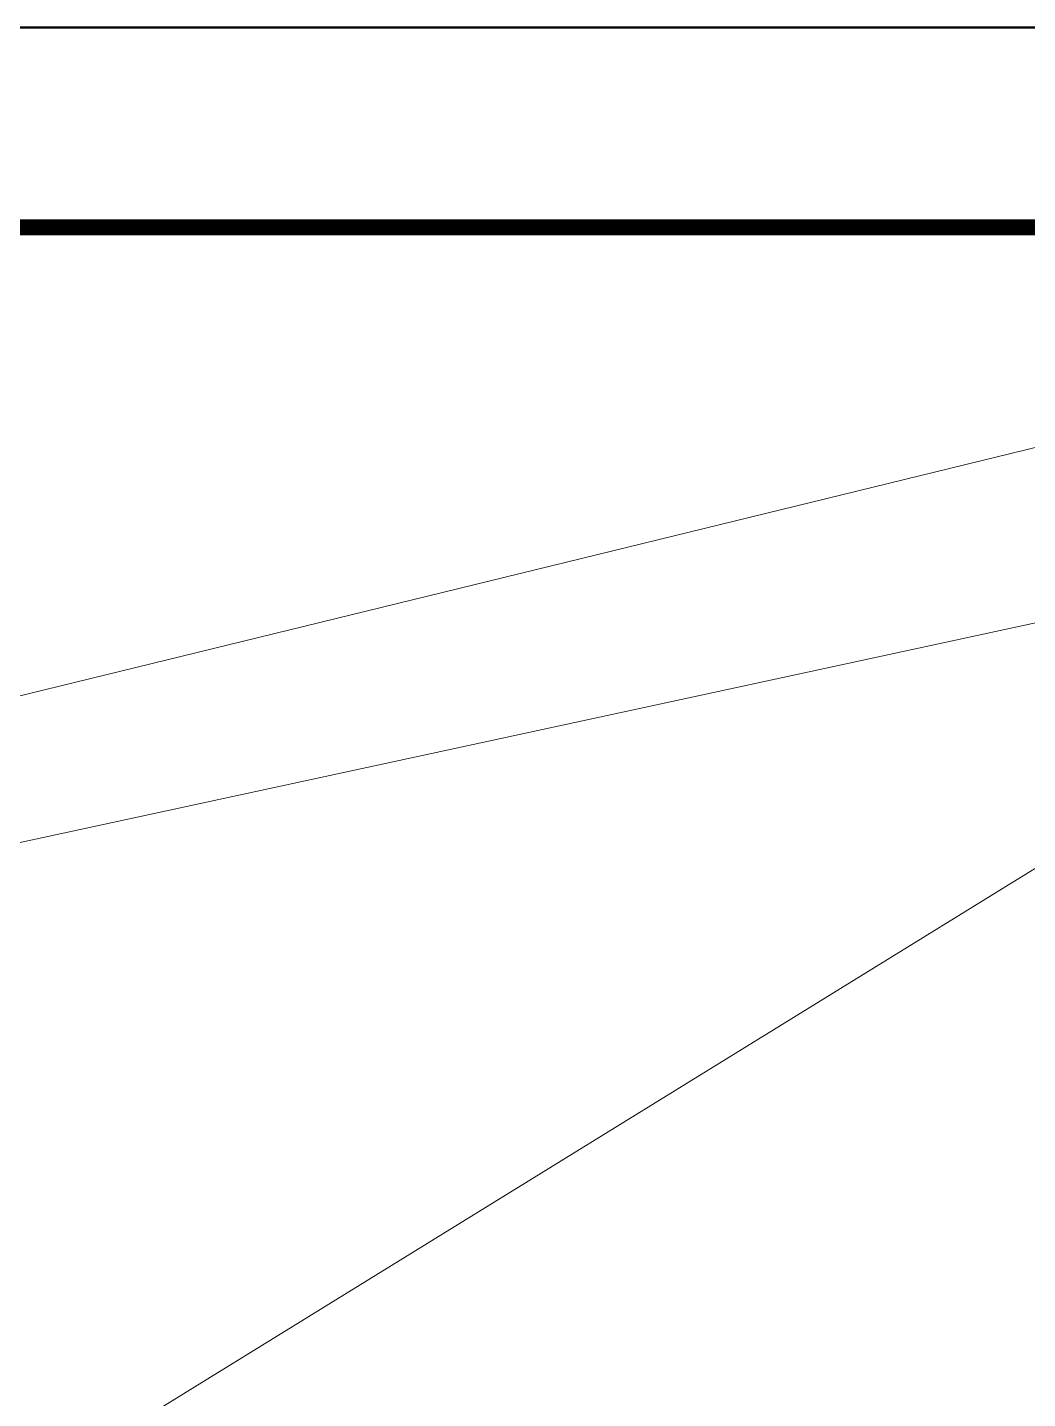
# Model space of a CAD drawing. Header units: metres. Extents: x 0 to 28.4, y 0 to 5.9.
# Drawn here: x 25.774 to 26.274, y 5.254 to 5.94 of the extents above; entities that cross this region are included whole.
import ezdxf

# ---------------------------------------------------------------- set-up
doc = ezdxf.new("R2010")
doc.units = ezdxf.units.M
doc.header["$LTSCALE"] = 0.25
doc.layers.add('LLAMADAS', color=30, linetype='CONTINUOUS', lineweight=18)
doc.layers.add('MARCO', color=7, linetype='CONTINUOUS', lineweight=50)

msp = doc.modelspace()

# ---------------------------------------------------------------- linework, layer by layer
at = {"layer": 'LLAMADAS'}
for p, q in [((26.36, 5.75), (24.75466, 5.3571)), ((26.36, 5.66), (24.56111, 5.27075)), ((26.36, 5.57), (25.47043, 5.02115))]:
    msp.add_line(p, q, dxfattribs=at)
at = {"layer": 'MARCO'}
msp.add_lwpolyline([(20, 0), (28.41, 0), (28.41, 5.94), (20, 5.94)], close=True, dxfattribs=at)
at = {"layer": 'MARCO', "const_width": 0.008}
msp.add_lwpolyline([(20.25, 0.1), (28.31, 0.1), (28.31, 5.84), (20.25, 5.84)], close=True, dxfattribs=at)

doc.saveas('drawing.dxf')
